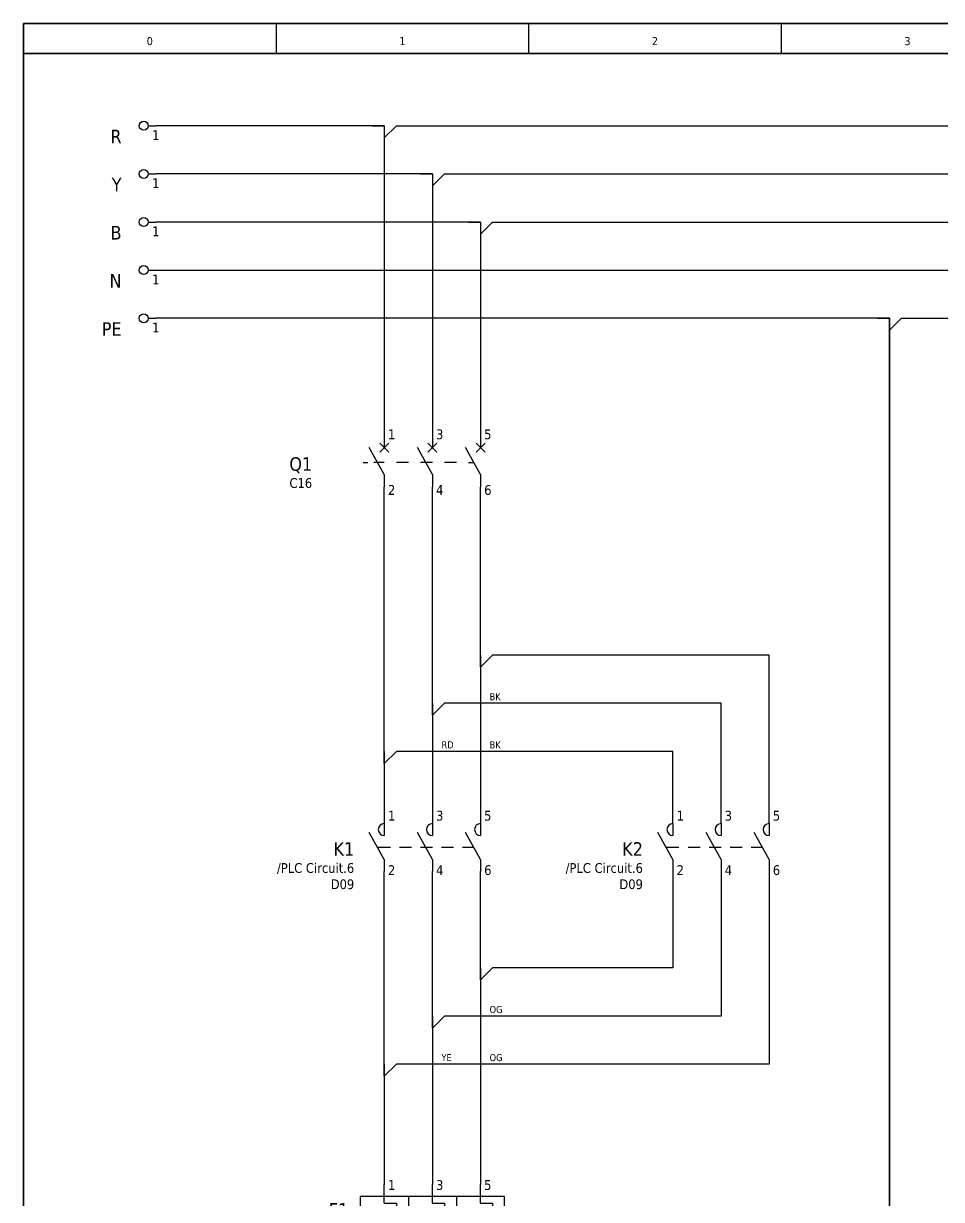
# Model space of a CAD drawing. Header units: millimetres. Extents: x 0 to 424, y 0 to 297.
# Drawn here: x 0 to 152.7, y 101.5 to 297 of the extents above; entities that cross this region are included whole.
import ezdxf
from ezdxf.enums import TextEntityAlignment as Align

# ---------------------------------------------------------------- set-up
doc = ezdxf.new("R2010")
doc.units = ezdxf.units.MM
for name, color, linetype, lineweight in [('EPLAN201', 7, 'Continuous', 35), ('EPLAN300', 5, 'Continuous', 25), ('EPLAN304', 5, 'Continuous', 25), ('EPLAN311', 1, 'Continuous', 25), ('EPLAN400', 5, 'Continuous', 35), ('EPLAN406', 1, 'Continuous', 25), ('EPLAN407', 5, 'Continuous', 35), ('EPLAN408', 5, 'Continuous', 35), ('EPLAN420', 7, 'Continuous', 35), ('EPLAN421', 5, 'Continuous', 35), ('EPLAN422', 7, 'Continuous', 35), ('EPLAN434', 7, 'Continuous', 35), ('EPLAN440', 73, 'Continuous', 35), ('EPLAN451', 7, 'Continuous', 35), ('EPLAN452', 7, 'Continuous', 35), ('EPLAN453', 7, 'Continuous', 35), ('EPLAN500', 7, 'Continuous', 35), ('EPLAN501', 7, 'Continuous', 35), ('EPLAN502', 7, 'Continuous', 35), ('EPLAN503', 7, 'Continuous', 35), ('EPLAN504', 7, 'Continuous', 35), ('EPLAN512', 3, 'Continuous', 35), ('EPLAN514', 5, 'Continuous', 35)]:
    doc.layers.add(name, color=color, linetype=linetype, lineweight=lineweight)
doc.styles.add('Tahoma', font='tahoma.ttf')

# ---------------------------------------------------------------- blocks, each defined once
blk = doc.blocks.new('EPLFRAME')
at = {"layer": 'EPLAN201', "linetype": 'Continuous', "lineweight": 25, "ltscale": 4}
for p, q in [((42, 297), (42, 292)), ((84, 297), (84, 292)), ((126, 297), (126, 292))]:
    blk.add_line(p, q, dxfattribs=at)
at = {"layer": 'EPLAN201', "linetype": 'Continuous', "lineweight": 35, "ltscale": 4}
blk.add_line((0, 292), (420, 292), dxfattribs=at)
blk.add_lwpolyline([(0, 0), (420, 0), (420, 297), (0, 297)], close=True, dxfattribs=at)
at = {"layer": 'EPLAN451', "color": 7, "style": 'Tahoma'}
for tag, p, height in [('14_10014', (101, 12), 2.26), ('14_10015', (185, 12), 2.26), ('14_10011', (101, 5), 2.26), ('14_10013', (332, 5), 1.63), ('14_10151', (73, 1), 1.63), ('14_10300', (415, 1), 1.63)]:
    blk.add_attdef(tag, p, '', height=height, dxfattribs=at)
blk.add_attdef('4_25020', text='', height=1.63, dxfattribs=at).set_placement((413, 1), align=Align.RIGHT)
at = {"layer": 'EPLAN452', "color": 7, "style": 'Tahoma'}
for tag, p, height in [('4_11041', (1, 17), 2.26), ('4_11071[1]', (1, 13), 1.63), ('4_11074[1]', (21, 13), 1.63), ('4_11070[1]', (41, 13), 1.63), ('4_11024', (73, 13), 1.63), ('4_11011', (231, 12), 2.26), ('4_11030', (301, 12), 2.26), ('4_20132_1001', (374, 13), 1.63), ('4_11071[2]', (1, 9), 1.63), ('4_11074[2]', (21, 9), 1.63), ('4_11070[2]', (41, 9), 1.63), ('4_11022', (73, 9), 1.63), ('4_20134_1001', (374, 9), 1.63), ('4_11071[3]', (1, 5), 1.63), ('4_11074[3]', (21, 5), 1.63), ('4_11070[3]', (41, 5), 1.63), ('4_11080', (73, 5), 1.63), ('4_11059', (301, 5), 1.63)]:
    blk.add_attdef(tag, p, '', height=height, dxfattribs=at)
for tag, height, p in [('4_11040', 2.26, (419, 17)), ('4_11000', 1.63, (419, 5)), ('4_11085', 1.63, (141, 1)), ('4_11086', 1.63, (183, 1))]:
    blk.add_attdef(tag, text='', height=height, dxfattribs=at).set_placement(p, align=Align.RIGHT)
at = {"layer": 'EPLAN453', "color": 7, "style": 'Tahoma'}
for tag, p in [('53_19005_1', (21, 293)), ('53_19005', (63, 293)), ('53_19005_8', (105, 293)), ('53_19005_6', (147, 293)), ('53_19005_7', (189, 293)), ('53_19005_9', (231, 293)), ('53_19005_3', (273, 293)), ('53_19005_2', (315, 293)), ('53_19005_4', (357, 293)), ('53_19005_5', (399, 293))]:
    blk.add_attdef(tag, text='', height=1.35, dxfattribs=at).set_placement(p, align=Align.BOTTOM_CENTER)
blk = doc.blocks.new('EPLSYM_LibraryIEC_symbol_Symbol1523_Variant0_Placement1')
at = {"layer": 'EPLAN300', "linetype": 'Continuous', "lineweight": 25}
for p, q in [((0, 4), (0, 2.5)), ((8, 4), (8, 2.5)), ((16, 4), (16, 2.5)), ((4, 0), (2, 0)), ((8, 0), (6, 0)), ((12, 0), (10, 0)), ((0, -2), (0, -4)), ((8, -2), (8, -4)), ((16, -2), (16, -4))]:
    blk.add_line(p, q, dxfattribs=at)
at = {"layer": 'EPLAN300', "linetype": 'Continuous', "lineweight": 25, "ltscale": 4}
for p, q in [((0, -2), (-2.5, 2.5)), ((8, -2), (5.5, 2.5)), ((16, -2), (13.5, 2.5)), ((-3.5, 0), (-2.75, 0)), ((0, 0), (-1.75, 0)), ((14, 0), (14.88, 0))]:
    blk.add_line(p, q, dxfattribs=at)
at = {"layer": 'EPLAN300', "lineweight": 25, "ltscale": 4}
for p, q in [((-0.75, 1.75), (0.75, 3.25)), ((-0.75, 3.25), (0.75, 1.75)), ((7.25, 1.75), (8.75, 3.25)), ((7.25, 3.25), (8.75, 1.75)), ((15.25, 1.75), (16.75, 3.25)), ((15.25, 3.25), (16.75, 1.75))]:
    blk.add_line(p, q, dxfattribs=at)
at = {"layer": 'EPLAN400', "color": 5, "style": 'Tahoma'}
blk.add_attdef('17_20010', text='', height=2.26, dxfattribs=at).set_placement((-12, -0.23), align=Align.MIDDLE_RIGHT)
at = {"layer": 'EPLAN420', "color": 7, "style": 'Tahoma'}
for tag, p in [('17_20028[1]', (0.6, 3.4)), ('17_20028[3]', (8.6, 3.4)), ('17_20028[5]', (16.6, 3.4))]:
    blk.add_attdef(tag, text='', height=1.63, dxfattribs=at).set_placement(p, align=Align.BOTTOM_LEFT)
for tag, p in [('17_20028[2]', (0.6, -3.73)), ('17_20028[4]', (8.6, -3.73)), ('17_20028[6]', (16.6, -3.73))]:
    blk.add_attdef(tag, text='', height=1.63, dxfattribs=at).set_placement(p, align=Align.TOP_LEFT)
at = {"layer": 'EPLAN421', "color": 5, "style": 'Tahoma'}
for tag, p in [('17_20029[1]', (0.6, 6.1)), ('17_20029[3]', (8.6, 6.1)), ('17_20029[5]', (16.6, 6.1))]:
    blk.add_attdef(tag, text='', height=1.17, dxfattribs=at).set_placement(p, align=Align.BOTTOM_LEFT)
for tag, p in [('17_20029[2]', (0.6, -6.33)), ('17_20029[4]', (8.6, -6.33)), ('17_20029[6]', (16.6, -6.33))]:
    blk.add_attdef(tag, text='', height=1.17, dxfattribs=at).set_placement(p, align=Align.TOP_LEFT)
at = {"layer": 'EPLAN440', "color": 73, "style": 'Tahoma'}
blk.add_attdef('17_20300', text='', height=1.63, dxfattribs=at).set_placement((-12, -3.39), align=Align.MIDDLE_RIGHT)
at = {"layer": 'EPLAN500', "color": 7, "style": 'Tahoma'}
blk.add_attdef('17_20027', text='', height=1.63, dxfattribs=at).set_placement((-12, -6.09), align=Align.MIDDLE_RIGHT)
at = {"layer": 'EPLAN501', "color": 7, "style": 'Tahoma'}
blk.add_attdef('17_20011', text='', height=1.63, dxfattribs=at).set_placement((-12, -11.49), align=Align.MIDDLE_RIGHT)
at = {"layer": 'EPLAN502', "color": 7, "style": 'Tahoma'}
blk.add_attdef('17_20025', text='', height=1.63, dxfattribs=at).set_placement((-12, -14.19), align=Align.MIDDLE_RIGHT)
at = {"layer": 'EPLAN503', "color": 7, "style": 'Tahoma'}
blk.add_attdef('17_20024', text='', height=1.63, dxfattribs=at).set_placement((-12, -16.89), align=Align.MIDDLE_RIGHT)
at = {"layer": 'EPLAN504', "color": 7, "style": 'Tahoma'}
blk.add_attdef('17_20901[1]', text='', height=1.63, dxfattribs=at).set_placement((-12, -8.79), align=Align.MIDDLE_RIGHT)
at = {"layer": 'EPLAN512', "color": 3, "style": 'Tahoma'}
blk.add_attdef('17_20201[1]', text='', height=1.63, dxfattribs=at).set_placement((-12, -19.59), align=Align.MIDDLE_RIGHT)
blk = doc.blocks.new('EPLSYM_LibraryIEC_symbol_Symbol1625_Variant0_Placement1')
at = {"layer": 'EPLAN300', "linetype": 'Continuous', "lineweight": 25}
for p, q in [((0, 4), (0, 2)), ((8, 4), (8, 2)), ((16, 4), (16, 2)), ((0, -2), (0, -4)), ((8, -2), (8, -4)), ((16, -2), (16, -4))]:
    blk.add_line(p, q, dxfattribs=at)
at = {"layer": 'EPLAN300', "linetype": 'Continuous', "lineweight": 25, "ltscale": 4}
for p, q in [((0, -2), (-2.5, 2.5)), ((8, -2), (5.5, 2.5)), ((16, -2), (13.5, 2.5))]:
    blk.add_line(p, q, dxfattribs=at)
at = {"layer": 'EPLAN300', "lineweight": 25, "ltscale": 4}
for p, q in [((1, 0), (-1.11, 0)), ((4.5, 0), (2.5, 0)), ((8, 0), (6, 0)), ((11.5, 0), (9.5, 0)), ((14.89, 0), (13, 0))]:
    blk.add_line(p, q, dxfattribs=at)
at = {"layer": 'EPLAN300', "linetype": 'Continuous', "lineweight": 25, "ltscale": 4}
for centre in [(0, 3), (8, 3), (16, 3)]:
    blk.add_arc(centre, 1, 90, 270, dxfattribs=at)
at = {"layer": 'EPLAN400', "color": 5, "style": 'Tahoma'}
blk.add_attdef('17_20010', text='', height=2.26, dxfattribs=at).set_placement((-5, -0.23), align=Align.MIDDLE_RIGHT)
at = {"layer": 'EPLAN420', "color": 7, "style": 'Tahoma'}
for tag, p in [('17_20028[1]', (0.6, 4)), ('17_20028[3]', (8.6, 4)), ('17_20028[5]', (16.6, 4))]:
    blk.add_attdef(tag, text='', height=1.63, dxfattribs=at).set_placement(p, align=Align.BOTTOM_LEFT)
for tag, p in [('17_20028[2]', (0.6, -2.93)), ('17_20028[4]', (8.6, -2.93)), ('17_20028[6]', (16.6, -2.93))]:
    blk.add_attdef(tag, text='', height=1.63, dxfattribs=at).set_placement(p, align=Align.TOP_LEFT)
at = {"layer": 'EPLAN421', "color": 5, "style": 'Tahoma'}
for tag, p in [('17_20029[1]', (0.6, 6.7)), ('17_20029[3]', (8.6, 6.7)), ('17_20029[5]', (16.6, 6.7))]:
    blk.add_attdef(tag, text='', height=1.17, dxfattribs=at).set_placement(p, align=Align.BOTTOM_LEFT)
for tag, p in [('17_20029[2]', (0.6, -5.53)), ('17_20029[4]', (8.6, -5.53)), ('17_20029[6]', (16.6, -5.53))]:
    blk.add_attdef(tag, text='', height=1.17, dxfattribs=at).set_placement(p, align=Align.TOP_LEFT)
at = {"layer": 'EPLAN440', "color": 73, "style": 'Tahoma'}
blk.add_attdef('17_20300', text='', height=1.63, dxfattribs=at).set_placement((-5, -3.39), align=Align.MIDDLE_RIGHT)
at = {"layer": 'EPLAN500', "color": 7, "style": 'Tahoma'}
blk.add_attdef('17_20027', text='', height=1.63, dxfattribs=at).set_placement((-5, -6.09), align=Align.MIDDLE_RIGHT)
at = {"layer": 'EPLAN501', "color": 7, "style": 'Tahoma'}
blk.add_attdef('17_20011', text='', height=1.63, dxfattribs=at).set_placement((-5, -11.49), align=Align.MIDDLE_RIGHT)
at = {"layer": 'EPLAN502', "color": 7, "style": 'Tahoma'}
blk.add_attdef('17_20025', text='', height=1.63, dxfattribs=at).set_placement((-5, -14.19), align=Align.MIDDLE_RIGHT)
at = {"layer": 'EPLAN503', "color": 7, "style": 'Tahoma'}
blk.add_attdef('17_20024', text='', height=1.63, dxfattribs=at).set_placement((-5, -16.89), align=Align.MIDDLE_RIGHT)
at = {"layer": 'EPLAN504', "color": 7, "style": 'Tahoma'}
blk.add_attdef('17_20901[1]', text='', height=1.63, dxfattribs=at).set_placement((-5, -8.79), align=Align.MIDDLE_RIGHT)
at = {"layer": 'EPLAN512', "color": 3, "style": 'Tahoma'}
blk.add_attdef('17_20201[1]', text='', height=1.63, dxfattribs=at).set_placement((-5, -19.59), align=Align.MIDDLE_RIGHT)
blk = doc.blocks.new('EPLSYM_LibraryIEC_symbol_Symbol79_Variant0_Placement1')
at = {"layer": 'EPLAN300', "linetype": 'Continuous', "lineweight": 25, "ltscale": 4}
for p, q in [((0, 0.9), (0, 4)), ((8, 0.9), (8, 4)), ((16, 0.9), (16, 4)), ((4, 2), (4, -2)), ((12, 2), (12, -2)), ((0, 0.9), (2, 0.9)), ((2, 0.9), (2, -0.9)), ((8, 0.9), (10, 0.9)), ((10, 0.9), (10, -0.9)), ((16, 0.9), (18, 0.9)), ((18, 0.9), (18, -0.9)), ((0, -0.9), (2, -0.9)), ((0, -4), (0, -0.9)), ((8, -4), (8, -0.9)), ((8, -0.9), (10, -0.9)), ((16, -0.9), (18, -0.9)), ((16, -4), (16, -0.9))]:
    blk.add_line(p, q, dxfattribs=at)
blk.add_lwpolyline([(-4, -2), (20, -2), (20, 2), (-4, 2)], close=True, dxfattribs=at)
at = {"layer": 'EPLAN400', "color": 5, "style": 'Tahoma'}
blk.add_attdef('17_20010', text='', height=2.2575, dxfattribs=at).set_placement((-6, -0.22575), align=Align.MIDDLE_RIGHT)
at = {"layer": 'EPLAN420', "color": 7, "style": 'Tahoma'}
for tag, p in [('17_20028[1]', (0.6, 2.6)), ('17_20028[3]', (8.6, 2.6)), ('17_20028[5]', (16.6, 2.6))]:
    blk.add_attdef(tag, text='', height=1.6254, dxfattribs=at).set_placement(p, align=Align.BOTTOM_LEFT)
for tag, p in [('17_20028[2]', (0.6, -2.92508)), ('17_20028[4]', (8.6, -2.92508)), ('17_20028[6]', (16.6, -2.92508))]:
    blk.add_attdef(tag, text='', height=1.6254, dxfattribs=at).set_placement(p, align=Align.TOP_LEFT)
at = {"layer": 'EPLAN421', "color": 5, "style": 'Tahoma'}
for tag, p in [('17_20029[1]', (0.6, 5.3)), ('17_20029[3]', (8.6, 5.3)), ('17_20029[5]', (16.6, 5.3))]:
    blk.add_attdef(tag, text='', height=1.1739, dxfattribs=at).set_placement(p, align=Align.BOTTOM_LEFT)
for tag, p in [('17_20029[2]', (0.6, -5.53478)), ('17_20029[4]', (8.6, -5.53478)), ('17_20029[6]', (16.6, -5.53478))]:
    blk.add_attdef(tag, text='', height=1.1739, dxfattribs=at).set_placement(p, align=Align.TOP_LEFT)
at = {"layer": 'EPLAN440', "color": 73, "style": 'Tahoma'}
blk.add_attdef('17_20300', text='', height=1.6254, dxfattribs=at).set_placement((-6, -3.38754), align=Align.MIDDLE_RIGHT)
at = {"layer": 'EPLAN500', "color": 7, "style": 'Tahoma'}
blk.add_attdef('17_20027', text='', height=1.6254, dxfattribs=at).set_placement((-6, -6.08754), align=Align.MIDDLE_RIGHT)
at = {"layer": 'EPLAN501', "color": 7, "style": 'Tahoma'}
blk.add_attdef('17_20011', text='', height=1.6254, dxfattribs=at).set_placement((-6, -11.48754), align=Align.MIDDLE_RIGHT)
at = {"layer": 'EPLAN502', "color": 7, "style": 'Tahoma'}
blk.add_attdef('17_20025', text='', height=1.6254, dxfattribs=at).set_placement((-6, -14.18754), align=Align.MIDDLE_RIGHT)
at = {"layer": 'EPLAN503', "color": 7, "style": 'Tahoma'}
blk.add_attdef('17_20024', text='', height=1.6254, dxfattribs=at).set_placement((-6, -16.88754), align=Align.MIDDLE_RIGHT)
at = {"layer": 'EPLAN504', "color": 7, "style": 'Tahoma'}
blk.add_attdef('17_20901[1]', text='', height=1.6254, dxfattribs=at).set_placement((-6, -8.78754), align=Align.MIDDLE_RIGHT)
at = {"layer": 'EPLAN512', "color": 3, "style": 'Tahoma'}
blk.add_attdef('17_20201[1]', text='', height=1.6254, dxfattribs=at).set_placement((-6, -19.58754), align=Align.MIDDLE_RIGHT)
blk = doc.blocks.new('EPLSYM_LibrarySPECIAL_Symbol4_Variant0_Placement1')
at = {"layer": 'EPLAN304', "lineweight": 25, "ltscale": 4}
blk.add_line((0, 24), (0, 0), dxfattribs=at)
at = {"layer": 'EPLAN407', "color": 5, "style": 'Tahoma'}
blk.add_attdef('17_20010', text='', height=2.26, dxfattribs=at).set_placement((0, 20.4), align=Align.BOTTOM_RIGHT)
at = {"layer": 'EPLAN440', "color": 73, "style": 'Tahoma'}
blk.add_attdef('17_20300', text='', height=1.63, dxfattribs=at).set_placement((0, 17.7), align=Align.BOTTOM_RIGHT)
at = {"layer": 'EPLAN501', "color": 1, "style": 'Tahoma'}
blk.add_attdef('17_20011', text='', height=1.63, dxfattribs=at).set_placement((0, 0), align=Align.BOTTOM_RIGHT)
at = {"layer": 'EPLAN514', "color": 5, "style": 'Tahoma'}
for tag, p in [('17_20040', (0, 13.95)), ('17_20041', (0, 10.2)), ('17_20053', (0, 6.45)), ('17_20044', (0, 2.7))]:
    blk.add_attdef(tag, text='', height=2.26, dxfattribs=at).set_placement(p, align=Align.BOTTOM_RIGHT)
blk = doc.blocks.new('EPLSYM_LibrarySPECIAL_Symbol4_Variant0_Placement1_1')
at = {"layer": 'EPLAN304', "lineweight": 25, "ltscale": 4}
blk.add_line((0, 16), (0, 0), dxfattribs=at)
at = {"layer": 'EPLAN407', "color": 5, "style": 'Tahoma'}
blk.add_attdef('17_20010', text='', height=2.26, dxfattribs=at).set_placement((0, 20.4), align=Align.BOTTOM_RIGHT)
at = {"layer": 'EPLAN440', "color": 73, "style": 'Tahoma'}
blk.add_attdef('17_20300', text='', height=1.63, dxfattribs=at).set_placement((0, 17.7), align=Align.BOTTOM_RIGHT)
at = {"layer": 'EPLAN501', "color": 1, "style": 'Tahoma'}
blk.add_attdef('17_20011', text='', height=1.63, dxfattribs=at).set_placement((0, 0), align=Align.BOTTOM_RIGHT)
at = {"layer": 'EPLAN514', "color": 5, "style": 'Tahoma'}
for tag, p in [('17_20040', (0, 13.95)), ('17_20041', (0, 10.2)), ('17_20053', (0, 6.45)), ('17_20044', (0, 2.7))]:
    blk.add_attdef(tag, text='', height=2.26, dxfattribs=at).set_placement(p, align=Align.BOTTOM_RIGHT)
blk = doc.blocks.new('EPLSYM_LibrarySPECIAL_Symbol4_Variant0_Placement1_2')
at = {"layer": 'EPLAN304', "lineweight": 25, "ltscale": 4}
blk.add_line((0, 32), (0, 0), dxfattribs=at)
at = {"layer": 'EPLAN407', "color": 5, "style": 'Tahoma'}
blk.add_attdef('17_20010', text='', height=2.26, dxfattribs=at).set_placement((0, 20.4), align=Align.BOTTOM_RIGHT)
at = {"layer": 'EPLAN440', "color": 73, "style": 'Tahoma'}
blk.add_attdef('17_20300', text='', height=1.63, dxfattribs=at).set_placement((0, 17.7), align=Align.BOTTOM_RIGHT)
at = {"layer": 'EPLAN501', "color": 1, "style": 'Tahoma'}
blk.add_attdef('17_20011', text='', height=1.63, dxfattribs=at).set_placement((0, 0), align=Align.BOTTOM_RIGHT)
at = {"layer": 'EPLAN514', "color": 5, "style": 'Tahoma'}
for tag, p in [('17_20040', (0, 13.95)), ('17_20041', (0, 10.2)), ('17_20053', (0, 6.45)), ('17_20044', (0, 2.7))]:
    blk.add_attdef(tag, text='', height=2.26, dxfattribs=at).set_placement(p, align=Align.BOTTOM_RIGHT)
blk = doc.blocks.new('EPLSYM_LibrarySPECIAL_Symbol4_Variant0_Placement1_3')
at = {"layer": 'EPLAN304', "lineweight": 25, "ltscale": 4}
blk.add_line((0, 0), (0, 12), dxfattribs=at)
at = {"layer": 'EPLAN407', "color": 5, "style": 'Tahoma'}
blk.add_attdef('17_20010', text='', height=2.26, dxfattribs=at).set_placement((0, 20.4), align=Align.BOTTOM_RIGHT)
at = {"layer": 'EPLAN440', "color": 73, "style": 'Tahoma'}
blk.add_attdef('17_20300', text='', height=1.63, dxfattribs=at).set_placement((0, 17.7), align=Align.BOTTOM_RIGHT)
at = {"layer": 'EPLAN501', "color": 1, "style": 'Tahoma'}
blk.add_attdef('17_20011', text='', height=1.63, dxfattribs=at).set_placement((0, 0), align=Align.BOTTOM_RIGHT)
at = {"layer": 'EPLAN514', "color": 5, "style": 'Tahoma'}
for tag, p in [('17_20040', (0, 13.95)), ('17_20041', (0, 10.2)), ('17_20053', (0, 6.45)), ('17_20044', (0, 2.7))]:
    blk.add_attdef(tag, text='', height=2.26, dxfattribs=at).set_placement(p, align=Align.BOTTOM_RIGHT)
blk = doc.blocks.new('EPLSYM_LibrarySPECIAL_Symbol4_Variant0_Placement1_4')
at = {"layer": 'EPLAN304', "lineweight": 25, "ltscale": 4}
blk.add_line((0, 0), (0, 20), dxfattribs=at)
at = {"layer": 'EPLAN407', "color": 5, "style": 'Tahoma'}
blk.add_attdef('17_20010', text='', height=2.26, dxfattribs=at).set_placement((0, 20.4), align=Align.BOTTOM_RIGHT)
at = {"layer": 'EPLAN440', "color": 73, "style": 'Tahoma'}
blk.add_attdef('17_20300', text='', height=1.63, dxfattribs=at).set_placement((0, 17.7), align=Align.BOTTOM_RIGHT)
at = {"layer": 'EPLAN501', "color": 1, "style": 'Tahoma'}
blk.add_attdef('17_20011', text='', height=1.63, dxfattribs=at).set_placement((0, 0), align=Align.BOTTOM_RIGHT)
at = {"layer": 'EPLAN514', "color": 5, "style": 'Tahoma'}
for tag, p in [('17_20040', (0, 13.95)), ('17_20041', (0, 10.2)), ('17_20053', (0, 6.45)), ('17_20044', (0, 2.7))]:
    blk.add_attdef(tag, text='', height=2.26, dxfattribs=at).set_placement(p, align=Align.BOTTOM_RIGHT)
blk = doc.blocks.new('EPLSYM_LibrarySPECIAL_Symbol4_Variant0_Placement1_5')
at = {"layer": 'EPLAN304', "lineweight": 25, "ltscale": 4}
blk.add_line((0, 0), (0, 28), dxfattribs=at)
at = {"layer": 'EPLAN407', "color": 5, "style": 'Tahoma'}
blk.add_attdef('17_20010', text='', height=2.26, dxfattribs=at).set_placement((0, 20.4), align=Align.BOTTOM_RIGHT)
at = {"layer": 'EPLAN440', "color": 73, "style": 'Tahoma'}
blk.add_attdef('17_20300', text='', height=1.63, dxfattribs=at).set_placement((0, 17.7), align=Align.BOTTOM_RIGHT)
at = {"layer": 'EPLAN501', "color": 1, "style": 'Tahoma'}
blk.add_attdef('17_20011', text='', height=1.63, dxfattribs=at).set_placement((0, 0), align=Align.BOTTOM_RIGHT)
at = {"layer": 'EPLAN514', "color": 5, "style": 'Tahoma'}
for tag, p in [('17_20040', (0, 13.95)), ('17_20041', (0, 10.2)), ('17_20053', (0, 6.45)), ('17_20044', (0, 2.7))]:
    blk.add_attdef(tag, text='', height=2.26, dxfattribs=at).set_placement(p, align=Align.BOTTOM_RIGHT)
blk = doc.blocks.new('EPLSYM_LibraryIEC_symbol_Symbol1410_Variant1_Placement1')
at = {"layer": 'EPLAN300', "lineweight": 25, "ltscale": 4}
blk.add_line((0.75, 0), (2, 0), dxfattribs=at)
at = {"layer": 'EPLAN300', "linetype": 'Continuous', "lineweight": 25, "ltscale": 4}
blk.add_circle((0, 0), 0.75, dxfattribs=at)
at = {"layer": 'EPLAN408', "color": 5, "style": 'Tahoma'}
blk.add_attdef('17_20010', text='', height=2.2575, dxfattribs=at).set_placement((-3.7, -0.6515), align=Align.TOP_RIGHT)
at = {"layer": 'EPLAN422', "color": 7, "style": 'Tahoma'}
blk.add_attdef('17_20030', text='', height=1.6254, dxfattribs=at).set_placement((1.4, -0.72508), align=Align.TOP_LEFT)
at = {"layer": 'EPLAN434', "color": 7, "style": 'Tahoma'}
blk.add_attdef('17_20225', text='', height=1.6254, dxfattribs=at).set_placement((27.85, -0.72508), align=Align.TOP_LEFT)
at = {"layer": 'EPLAN500', "color": 7, "style": 'Tahoma'}
blk.add_attdef('17_20027', text='', height=1.6254, dxfattribs=at).set_placement((-3.7, -4.27508), align=Align.TOP_RIGHT)
at = {"layer": 'EPLAN501', "color": 7, "style": 'Tahoma'}
blk.add_attdef('17_20011', text='', height=1.6254, dxfattribs=at).set_placement((-3.7, -9.67508), align=Align.TOP_RIGHT)
at = {"layer": 'EPLAN502', "color": 7, "style": 'Tahoma'}
blk.add_attdef('17_20025', text='', height=1.6254, dxfattribs=at).set_placement((-3.7, -12.37508), align=Align.TOP_RIGHT)
at = {"layer": 'EPLAN503', "color": 7, "style": 'Tahoma'}
blk.add_attdef('17_20024', text='', height=1.6254, dxfattribs=at).set_placement((-3.7, -15.07508), align=Align.TOP_RIGHT)
at = {"layer": 'EPLAN504', "color": 7, "style": 'Tahoma'}
blk.add_attdef('17_20901[1]', text='', height=1.6254, dxfattribs=at).set_placement((-3.7, -6.97508), align=Align.TOP_RIGHT)
at = {"layer": 'EPLAN512', "color": 3, "style": 'Tahoma'}
blk.add_attdef('17_20201[1]', text='', height=1.6254, dxfattribs=at).set_placement((-3.7, -17.77508), align=Align.TOP_RIGHT)
blk = doc.blocks.new('EPLSYM_LibrarySPECIAL_Symbol4_Variant0_Placement1_14')
at = {"layer": 'EPLAN304', "lineweight": 25, "ltscale": 4}
blk.add_line((46, 0), (0, 0), dxfattribs=at)
at = {"layer": 'EPLAN407', "color": 5, "style": 'Tahoma'}
blk.add_attdef('17_20010', text='', height=2.26, dxfattribs=at).set_placement((0, 20.4), align=Align.BOTTOM_RIGHT)
at = {"layer": 'EPLAN440', "color": 73, "style": 'Tahoma'}
blk.add_attdef('17_20300', text='', height=1.63, dxfattribs=at).set_placement((0, 17.7), align=Align.BOTTOM_RIGHT)
at = {"layer": 'EPLAN501', "color": 2, "style": 'Tahoma'}
blk.add_attdef('17_20011', text='', height=1.63, dxfattribs=at).set_placement((0, 0), align=Align.BOTTOM_RIGHT)
at = {"layer": 'EPLAN514', "color": 5, "style": 'Tahoma'}
for tag, p in [('17_20040', (0, 13.95)), ('17_20041', (0, 10.2)), ('17_20053', (0, 6.45)), ('17_20044', (0, 2.7))]:
    blk.add_attdef(tag, text='', height=2.26, dxfattribs=at).set_placement(p, align=Align.BOTTOM_RIGHT)
blk = doc.blocks.new('EPLSYM_LibrarySPECIAL_Symbol4_Variant0_Placement1_15')
at = {"layer": 'EPLAN304', "lineweight": 25, "ltscale": 4}
blk.add_line((46, 0), (0, 0), dxfattribs=at)
at = {"layer": 'EPLAN407', "color": 5, "style": 'Tahoma'}
blk.add_attdef('17_20010', text='', height=2.26, dxfattribs=at).set_placement((0, 20.4), align=Align.BOTTOM_RIGHT)
at = {"layer": 'EPLAN440', "color": 73, "style": 'Tahoma'}
blk.add_attdef('17_20300', text='', height=1.63, dxfattribs=at).set_placement((0, 17.7), align=Align.BOTTOM_RIGHT)
at = {"layer": 'EPLAN501', "color": 1, "style": 'Tahoma'}
blk.add_attdef('17_20011', text='', height=1.63, dxfattribs=at).set_placement((0, 0), align=Align.BOTTOM_RIGHT)
at = {"layer": 'EPLAN514', "color": 5, "style": 'Tahoma'}
for tag, p in [('17_20040', (0, 13.95)), ('17_20041', (0, 10.2)), ('17_20053', (0, 6.45)), ('17_20044', (0, 2.7))]:
    blk.add_attdef(tag, text='', height=2.26, dxfattribs=at).set_placement(p, align=Align.BOTTOM_RIGHT)
blk = doc.blocks.new('EPLSYM_LibrarySPECIAL_Symbol311_Variant0_Placement0')
at = {"layer": 'EPLAN406', "color": 1, "style": 'Tahoma'}
blk.add_attdef('59_31004', (1.5, 0.5), '', height=1.17, dxfattribs=at)
blk = doc.blocks.new('EPLSYM_LibrarySPECIAL_Symbol4_Variant0_Placement1_16')
at = {"layer": 'EPLAN304', "lineweight": 25, "ltscale": 4}
blk.add_line((46, 0), (0, 0), dxfattribs=at)
at = {"layer": 'EPLAN407', "color": 5, "style": 'Tahoma'}
blk.add_attdef('17_20010', text='', height=2.26, dxfattribs=at).set_placement((0, 20.4), align=Align.BOTTOM_RIGHT)
at = {"layer": 'EPLAN440', "color": 73, "style": 'Tahoma'}
blk.add_attdef('17_20300', text='', height=1.63, dxfattribs=at).set_placement((0, 17.7), align=Align.BOTTOM_RIGHT)
at = {"layer": 'EPLAN501', "color": 1, "style": 'Tahoma'}
blk.add_attdef('17_20011', text='', height=1.63, dxfattribs=at).set_placement((0, 0), align=Align.BOTTOM_RIGHT)
at = {"layer": 'EPLAN514', "color": 5, "style": 'Tahoma'}
for tag, p in [('17_20040', (0, 13.95)), ('17_20041', (0, 10.2)), ('17_20053', (0, 6.45)), ('17_20044', (0, 2.7))]:
    blk.add_attdef(tag, text='', height=2.26, dxfattribs=at).set_placement(p, align=Align.BOTTOM_RIGHT)
blk = doc.blocks.new('EPLSYM_LibrarySPECIAL_Symbol4_Variant0_Placement1_17')
at = {"layer": 'EPLAN304', "lineweight": 25, "ltscale": 4}
blk.add_line((30, 0), (0, 0), dxfattribs=at)
at = {"layer": 'EPLAN407', "color": 5, "style": 'Tahoma'}
blk.add_attdef('17_20010', text='', height=2.26, dxfattribs=at).set_placement((0, 20.4), align=Align.BOTTOM_RIGHT)
at = {"layer": 'EPLAN440', "color": 73, "style": 'Tahoma'}
blk.add_attdef('17_20300', text='', height=1.63, dxfattribs=at).set_placement((0, 17.7), align=Align.BOTTOM_RIGHT)
at = {"layer": 'EPLAN501', "color": 7, "style": 'Tahoma'}
blk.add_attdef('17_20011', text='', height=1.63, dxfattribs=at).set_placement((0, 0), align=Align.BOTTOM_RIGHT)
at = {"layer": 'EPLAN514', "color": 5, "style": 'Tahoma'}
for tag, p in [('17_20040', (0, 13.95)), ('17_20041', (0, 10.2)), ('17_20053', (0, 6.45)), ('17_20044', (0, 2.7))]:
    blk.add_attdef(tag, text='', height=2.26, dxfattribs=at).set_placement(p, align=Align.BOTTOM_RIGHT)
blk = doc.blocks.new('EPLSYM_LibrarySPECIAL_Symbol4_Variant0_Placement1_18')
at = {"layer": 'EPLAN304', "lineweight": 25, "ltscale": 4}
blk.add_line((46, 0), (0, 0), dxfattribs=at)
at = {"layer": 'EPLAN407', "color": 5, "style": 'Tahoma'}
blk.add_attdef('17_20010', text='', height=2.26, dxfattribs=at).set_placement((0, 20.4), align=Align.BOTTOM_RIGHT)
at = {"layer": 'EPLAN440', "color": 73, "style": 'Tahoma'}
blk.add_attdef('17_20300', text='', height=1.63, dxfattribs=at).set_placement((0, 17.7), align=Align.BOTTOM_RIGHT)
at = {"layer": 'EPLAN501', "color": 7, "style": 'Tahoma'}
blk.add_attdef('17_20011', text='', height=1.63, dxfattribs=at).set_placement((0, 0), align=Align.BOTTOM_RIGHT)
at = {"layer": 'EPLAN514', "color": 5, "style": 'Tahoma'}
for tag, p in [('17_20040', (0, 13.95)), ('17_20041', (0, 10.2)), ('17_20053', (0, 6.45)), ('17_20044', (0, 2.7))]:
    blk.add_attdef(tag, text='', height=2.26, dxfattribs=at).set_placement(p, align=Align.BOTTOM_RIGHT)
blk = doc.blocks.new('EPLSYM_LibrarySPECIAL_Symbol4_Variant0_Placement1_19')
at = {"layer": 'EPLAN304', "lineweight": 25, "ltscale": 4}
blk.add_line((62, 0), (0, 0), dxfattribs=at)
at = {"layer": 'EPLAN407', "color": 5, "style": 'Tahoma'}
blk.add_attdef('17_20010', text='', height=2.26, dxfattribs=at).set_placement((0, 20.4), align=Align.BOTTOM_RIGHT)
at = {"layer": 'EPLAN440', "color": 73, "style": 'Tahoma'}
blk.add_attdef('17_20300', text='', height=1.63, dxfattribs=at).set_placement((0, 17.7), align=Align.BOTTOM_RIGHT)
at = {"layer": 'EPLAN501', "color": 7, "style": 'Tahoma'}
blk.add_attdef('17_20011', text='', height=1.63, dxfattribs=at).set_placement((0, 0), align=Align.BOTTOM_RIGHT)
at = {"layer": 'EPLAN514', "color": 5, "style": 'Tahoma'}
for tag, p in [('17_20040', (0, 13.95)), ('17_20041', (0, 10.2)), ('17_20053', (0, 6.45)), ('17_20044', (0, 2.7))]:
    blk.add_attdef(tag, text='', height=2.26, dxfattribs=at).set_placement(p, align=Align.BOTTOM_RIGHT)
blk = doc.blocks.new('EPLSYM_LibrarySPECIAL_Symbol4_Variant0_Placement1_22')
at = {"layer": 'EPLAN304', "lineweight": 25, "ltscale": 4}
blk.add_line((0, 0), (0, -175), dxfattribs=at)
at = {"layer": 'EPLAN407', "color": 5, "style": 'Tahoma'}
blk.add_attdef('17_20010', text='', height=2.26, dxfattribs=at).set_placement((0, 20.4), align=Align.BOTTOM_RIGHT)
at = {"layer": 'EPLAN440', "color": 73, "style": 'Tahoma'}
blk.add_attdef('17_20300', text='', height=1.63, dxfattribs=at).set_placement((0, 17.7), align=Align.BOTTOM_RIGHT)
at = {"layer": 'EPLAN501', "color": 7, "style": 'Tahoma'}
blk.add_attdef('17_20011', text='', height=1.63, dxfattribs=at).set_placement((0, 0), align=Align.BOTTOM_RIGHT)
at = {"layer": 'EPLAN514', "color": 5, "style": 'Tahoma'}
for tag, p in [('17_20040', (0, 13.95)), ('17_20041', (0, 10.2)), ('17_20053', (0, 6.45)), ('17_20044', (0, 2.7))]:
    blk.add_attdef(tag, text='', height=2.26, dxfattribs=at).set_placement(p, align=Align.BOTTOM_RIGHT)

msp = doc.modelspace()

# ---------------------------------------------------------------- linework, layer by layer
at = {"layer": 'EPLAN311', "ltscale": 4}
for p, q in [((60, 280), (22, 280)), ((60, 280), (60, 228)), ((62, 280), (172, 280)), ((68, 272), (22, 272)), ((68, 272), (68, 228)), ((70, 272), (180, 272)), ((76, 264), (22, 264)), ((76, 264), (76, 228)), ((78, 264), (396, 264)), ((22, 256), (396, 256)), ((144, 248), (22, 248)), ((142, 248), (144, 248)), ((144, 72), (144, 248)), ((144, 248), (144, 246)), ((144, 246), (146, 248)), ((146, 248), (188, 248)), ((60, 176), (60, 220)), ((68, 184), (68, 220)), ((76, 192), (76, 220)), ((76, 192), (76, 164)), ((68, 184), (68, 164)), ((60, 176), (60, 164)), ((60, 124), (60, 156)), ((68, 132), (68, 156)), ((76, 140), (76, 156)), ((76, 140), (76, 104)), ((68, 132), (68, 104)), ((60, 124), (60, 104))]:
    msp.add_line(p, q, dxfattribs=at)
at = {"layer": 'EPLAN311', "color": 1, "linetype": 'Continuous', "lineweight": 25, "ltscale": 4}
for p, q in [((58, 280), (60, 280)), ((60, 280), (60, 278)), ((60, 278), (62, 280)), ((66, 272), (68, 272)), ((68, 272), (68, 270)), ((68, 270), (70, 272)), ((74, 264), (76, 264)), ((76, 264), (76, 262)), ((76, 262), (78, 264)), ((76, 190), (76, 194)), ((76, 190), (78, 192)), ((68, 182), (68, 186)), ((68, 182), (70, 184)), ((60, 174), (60, 178)), ((60, 174), (62, 176)), ((76, 138), (76, 142)), ((76, 138), (78, 140)), ((68, 130), (68, 134)), ((68, 130), (70, 132)), ((60, 122), (60, 126)), ((60, 122), (62, 124))]:
    msp.add_line(p, q, dxfattribs=at)

# ---------------------------------------------------------------- block references
ref = msp.add_blockref('EPLFRAME', (0, 0))
ref.add_attrib('53_19005', '1', dxfattribs={"layer": 'EPLAN453', "color": 7, "height": 1.35, "style": 'Tahoma'}).set_placement((63, 293), align=Align.BOTTOM_CENTER)
ref.add_attrib('53_19005_1', '0', dxfattribs={"layer": 'EPLAN453', "color": 7, "height": 1.35, "style": 'Tahoma'}).set_placement((21, 293), align=Align.BOTTOM_CENTER)
ref.add_attrib('53_19005_6', '3', dxfattribs={"layer": 'EPLAN453', "color": 7, "height": 1.35, "style": 'Tahoma'}).set_placement((147, 293), align=Align.BOTTOM_CENTER)
ref.add_attrib('53_19005_8', '2', dxfattribs={"layer": 'EPLAN453', "color": 7, "height": 1.35, "style": 'Tahoma'}).set_placement((105, 293), align=Align.BOTTOM_CENTER)
ref = msp.add_blockref('EPLSYM_LibraryIEC_symbol_Symbol1410_Variant1_Placement1', (20, 280))
ref.add_attrib('17_20030', '1', dxfattribs={"layer": 'EPLAN422', "color": 7, "height": 1.63, "style": 'Tahoma'}).set_placement((21.4, 279.27), align=Align.TOP_LEFT)
ref.add_attrib('17_20010', 'R', dxfattribs={"layer": 'EPLAN408', "color": 5, "height": 2.26, "style": 'Tahoma'}).set_placement((16.3, 279.35), align=Align.TOP_RIGHT)
ref = msp.add_blockref('EPLSYM_LibraryIEC_symbol_Symbol1410_Variant1_Placement1', (20, 272))
ref.add_attrib('17_20030', '1', dxfattribs={"layer": 'EPLAN422', "color": 7, "height": 1.63, "style": 'Tahoma'}).set_placement((21.4, 271.27), align=Align.TOP_LEFT)
ref.add_attrib('17_20010', 'Y', dxfattribs={"layer": 'EPLAN408', "color": 5, "height": 2.26, "style": 'Tahoma'}).set_placement((16.3, 271.35), align=Align.TOP_RIGHT)
ref = msp.add_blockref('EPLSYM_LibraryIEC_symbol_Symbol1410_Variant1_Placement1', (20, 264))
ref.add_attrib('17_20030', '1', dxfattribs={"layer": 'EPLAN422', "color": 7, "height": 1.63, "style": 'Tahoma'}).set_placement((21.4, 263.27), align=Align.TOP_LEFT)
ref.add_attrib('17_20010', 'B', dxfattribs={"layer": 'EPLAN408', "color": 5, "height": 2.26, "style": 'Tahoma'}).set_placement((16.3, 263.35), align=Align.TOP_RIGHT)
ref = msp.add_blockref('EPLSYM_LibraryIEC_symbol_Symbol1410_Variant1_Placement1', (20, 256))
ref.add_attrib('17_20030', '1', dxfattribs={"layer": 'EPLAN422', "color": 7, "height": 1.63, "style": 'Tahoma'}).set_placement((21.4, 255.27), align=Align.TOP_LEFT)
ref.add_attrib('17_20010', 'N', dxfattribs={"layer": 'EPLAN408', "color": 5, "height": 2.26, "style": 'Tahoma'}).set_placement((16.3, 255.35), align=Align.TOP_RIGHT)
ref = msp.add_blockref('EPLSYM_LibraryIEC_symbol_Symbol1410_Variant1_Placement1', (20, 248))
ref.add_attrib('17_20030', '1', dxfattribs={"layer": 'EPLAN422', "color": 7, "height": 1.63, "style": 'Tahoma'}).set_placement((21.4, 247.27), align=Align.TOP_LEFT)
ref.add_attrib('17_20010', 'PE', dxfattribs={"layer": 'EPLAN408', "color": 5, "height": 2.257, "style": 'Tahoma'}).set_placement((16.3, 247.35), align=Align.TOP_RIGHT)
for name, p in [('EPLSYM_LibrarySPECIAL_Symbol4_Variant0_Placement1_22', (144, 248)), ('EPLSYM_LibrarySPECIAL_Symbol4_Variant0_Placement1_14', (78, 192)), ('EPLSYM_LibrarySPECIAL_Symbol4_Variant0_Placement1_5', (124, 164)), ('EPLSYM_LibrarySPECIAL_Symbol4_Variant0_Placement1_15', (70, 184)), ('EPLSYM_LibrarySPECIAL_Symbol4_Variant0_Placement1_4', (116, 164)), ('EPLSYM_LibrarySPECIAL_Symbol4_Variant0_Placement1_16', (62, 176)), ('EPLSYM_LibrarySPECIAL_Symbol4_Variant0_Placement1_3', (108, 164)), ('EPLSYM_LibrarySPECIAL_Symbol4_Variant0_Placement1_1', (108, 140)), ('EPLSYM_LibrarySPECIAL_Symbol4_Variant0_Placement1', (116, 132)), ('EPLSYM_LibrarySPECIAL_Symbol4_Variant0_Placement1_2', (124, 124)), ('EPLSYM_LibrarySPECIAL_Symbol4_Variant0_Placement1_17', (78, 140)), ('EPLSYM_LibrarySPECIAL_Symbol4_Variant0_Placement1_18', (70, 132)), ('EPLSYM_LibrarySPECIAL_Symbol4_Variant0_Placement1_19', (62, 124))]:
    msp.add_blockref(name, p)
ref = msp.add_blockref('EPLSYM_LibraryIEC_symbol_Symbol1523_Variant0_Placement1', (60, 224))
ref.add_attrib('17_20028[1]', '1', dxfattribs={"layer": 'EPLAN420', "color": 7, "height": 1.63, "style": 'Tahoma'}).set_placement((60.6, 227.4), align=Align.BOTTOM_LEFT)
ref.add_attrib('17_20028[2]', '2', dxfattribs={"layer": 'EPLAN420', "color": 7, "height": 1.63, "style": 'Tahoma'}).set_placement((60.6, 220.27), align=Align.TOP_LEFT)
ref.add_attrib('17_20028[3]', '3', dxfattribs={"layer": 'EPLAN420', "color": 7, "height": 1.63, "style": 'Tahoma'}).set_placement((68.6, 227.4), align=Align.BOTTOM_LEFT)
ref.add_attrib('17_20028[4]', '4', dxfattribs={"layer": 'EPLAN420', "color": 7, "height": 1.63, "style": 'Tahoma'}).set_placement((68.6, 220.27), align=Align.TOP_LEFT)
ref.add_attrib('17_20028[5]', '5', dxfattribs={"layer": 'EPLAN420', "color": 7, "height": 1.63, "style": 'Tahoma'}).set_placement((76.6, 227.4), align=Align.BOTTOM_LEFT)
ref.add_attrib('17_20028[6]', '6', dxfattribs={"layer": 'EPLAN420', "color": 7, "height": 1.63, "style": 'Tahoma'}).set_placement((76.6, 220.27), align=Align.TOP_LEFT)
ref.add_attrib('17_20010', 'Q1', dxfattribs={"layer": 'EPLAN400', "color": 5, "height": 2.257, "style": 'Tahoma'}).set_placement((48, 223.77), align=Align.MIDDLE_RIGHT)
ref.add_attrib('17_20027', 'C16', dxfattribs={"layer": 'EPLAN500', "color": 7, "height": 1.625, "style": 'Tahoma'}).set_placement((48, 220.61), align=Align.MIDDLE_RIGHT)
for p, values in [((76, 184), {'59_31004': 'BK'}), ((68, 176), {'59_31004': 'RD'}), ((76, 176), {'59_31004': 'BK'}), ((76, 132), {'59_31004': 'OG'}), ((68, 124), {'59_31004': 'YE'}), ((76, 124), {'59_31004': 'OG'})]:
    msp.add_blockref('EPLSYM_LibrarySPECIAL_Symbol311_Variant0_Placement0', p).add_auto_attribs(values)
ref = msp.add_blockref('EPLSYM_LibraryIEC_symbol_Symbol1625_Variant0_Placement1', (60, 160))
ref.add_attrib('17_20028[1]', '1', dxfattribs={"layer": 'EPLAN420', "color": 7, "height": 1.63, "style": 'Tahoma'}).set_placement((60.6, 164), align=Align.BOTTOM_LEFT)
ref.add_attrib('17_20028[2]', '2', dxfattribs={"layer": 'EPLAN420', "color": 7, "height": 1.63, "style": 'Tahoma'}).set_placement((60.6, 157.07), align=Align.TOP_LEFT)
ref.add_attrib('17_20028[3]', '3', dxfattribs={"layer": 'EPLAN420', "color": 7, "height": 1.63, "style": 'Tahoma'}).set_placement((68.6, 164), align=Align.BOTTOM_LEFT)
ref.add_attrib('17_20028[4]', '4', dxfattribs={"layer": 'EPLAN420', "color": 7, "height": 1.63, "style": 'Tahoma'}).set_placement((68.6, 157.07), align=Align.TOP_LEFT)
ref.add_attrib('17_20028[5]', '5', dxfattribs={"layer": 'EPLAN420', "color": 7, "height": 1.63, "style": 'Tahoma'}).set_placement((76.6, 164), align=Align.BOTTOM_LEFT)
ref.add_attrib('17_20028[6]', '6', dxfattribs={"layer": 'EPLAN420', "color": 7, "height": 1.63, "style": 'Tahoma'}).set_placement((76.6, 157.07), align=Align.TOP_LEFT)
ref.add_attrib('17_20010', 'K1', dxfattribs={"layer": 'EPLAN400', "color": 5, "height": 2.257, "style": 'Tahoma'}).set_placement((55, 159.77), align=Align.MIDDLE_RIGHT)
ref.add_attrib('17_20300', '/PLC Circuit.6', dxfattribs={"layer": 'EPLAN440', "color": 73, "height": 1.6254, "style": 'Tahoma'}).set_placement((55, 156.61), align=Align.MIDDLE_RIGHT)
ref.add_attrib('17_20027', 'D09', dxfattribs={"layer": 'EPLAN500', "color": 7, "height": 1.625, "style": 'Tahoma'}).set_placement((55, 153.91), align=Align.MIDDLE_RIGHT)
ref = msp.add_blockref('EPLSYM_LibraryIEC_symbol_Symbol1625_Variant0_Placement1', (108, 160))
ref.add_attrib('17_20028[1]', '1', dxfattribs={"layer": 'EPLAN420', "color": 7, "height": 1.63, "style": 'Tahoma'}).set_placement((108.6, 164), align=Align.BOTTOM_LEFT)
ref.add_attrib('17_20028[2]', '2', dxfattribs={"layer": 'EPLAN420', "color": 7, "height": 1.63, "style": 'Tahoma'}).set_placement((108.6, 157.07), align=Align.TOP_LEFT)
ref.add_attrib('17_20028[3]', '3', dxfattribs={"layer": 'EPLAN420', "color": 7, "height": 1.63, "style": 'Tahoma'}).set_placement((116.6, 164), align=Align.BOTTOM_LEFT)
ref.add_attrib('17_20028[4]', '4', dxfattribs={"layer": 'EPLAN420', "color": 7, "height": 1.63, "style": 'Tahoma'}).set_placement((116.6, 157.07), align=Align.TOP_LEFT)
ref.add_attrib('17_20028[5]', '5', dxfattribs={"layer": 'EPLAN420', "color": 7, "height": 1.63, "style": 'Tahoma'}).set_placement((124.6, 164), align=Align.BOTTOM_LEFT)
ref.add_attrib('17_20028[6]', '6', dxfattribs={"layer": 'EPLAN420', "color": 7, "height": 1.63, "style": 'Tahoma'}).set_placement((124.6, 157.07), align=Align.TOP_LEFT)
ref.add_attrib('17_20010', 'K2', dxfattribs={"layer": 'EPLAN400', "color": 5, "height": 2.257, "style": 'Tahoma'}).set_placement((103, 159.77), align=Align.MIDDLE_RIGHT)
ref.add_attrib('17_20300', '/PLC Circuit.6', dxfattribs={"layer": 'EPLAN440', "color": 73, "height": 1.6254, "style": 'Tahoma'}).set_placement((103, 156.61), align=Align.MIDDLE_RIGHT)
ref.add_attrib('17_20027', 'D09', dxfattribs={"layer": 'EPLAN500', "color": 7, "height": 1.625, "style": 'Tahoma'}).set_placement((103, 153.91), align=Align.MIDDLE_RIGHT)
ref = msp.add_blockref('EPLSYM_LibraryIEC_symbol_Symbol79_Variant0_Placement1', (60, 100))
ref.add_attrib('17_20028[1]', '1', dxfattribs={"layer": 'EPLAN420', "color": 7, "height": 1.63, "style": 'Tahoma'}).set_placement((60.6, 102.6), align=Align.BOTTOM_LEFT)
ref.add_attrib('17_20028[2]', '2', dxfattribs={"layer": 'EPLAN420', "color": 7, "height": 1.63, "style": 'Tahoma'}).set_placement((60.6, 97.07), align=Align.TOP_LEFT)
ref.add_attrib('17_20028[3]', '3', dxfattribs={"layer": 'EPLAN420', "color": 7, "height": 1.63, "style": 'Tahoma'}).set_placement((68.6, 102.6), align=Align.BOTTOM_LEFT)
ref.add_attrib('17_20028[4]', '4', dxfattribs={"layer": 'EPLAN420', "color": 7, "height": 1.63, "style": 'Tahoma'}).set_placement((68.6, 97.07), align=Align.TOP_LEFT)
ref.add_attrib('17_20028[5]', '5', dxfattribs={"layer": 'EPLAN420', "color": 7, "height": 1.63, "style": 'Tahoma'}).set_placement((76.6, 102.6), align=Align.BOTTOM_LEFT)
ref.add_attrib('17_20028[6]', '6', dxfattribs={"layer": 'EPLAN420', "color": 7, "height": 1.63, "style": 'Tahoma'}).set_placement((76.6, 97.07), align=Align.TOP_LEFT)
ref.add_attrib('17_20010', 'F1', dxfattribs={"layer": 'EPLAN400', "color": 5, "height": 2.257, "style": 'Tahoma'}).set_placement((54, 99.77), align=Align.MIDDLE_RIGHT)
ref.add_attrib('17_20300', '/PLC Circuit.1', dxfattribs={"layer": 'EPLAN440', "color": 73, "height": 1.6254, "style": 'Tahoma'}).set_placement((54, 96.61), align=Align.MIDDLE_RIGHT)
ref.add_attrib('17_20027', 'LRD12', dxfattribs={"layer": 'EPLAN500', "color": 7, "height": 1.625, "style": 'Tahoma'}).set_placement((54, 93.91), align=Align.MIDDLE_RIGHT)

doc.saveas('drawing.dxf')
